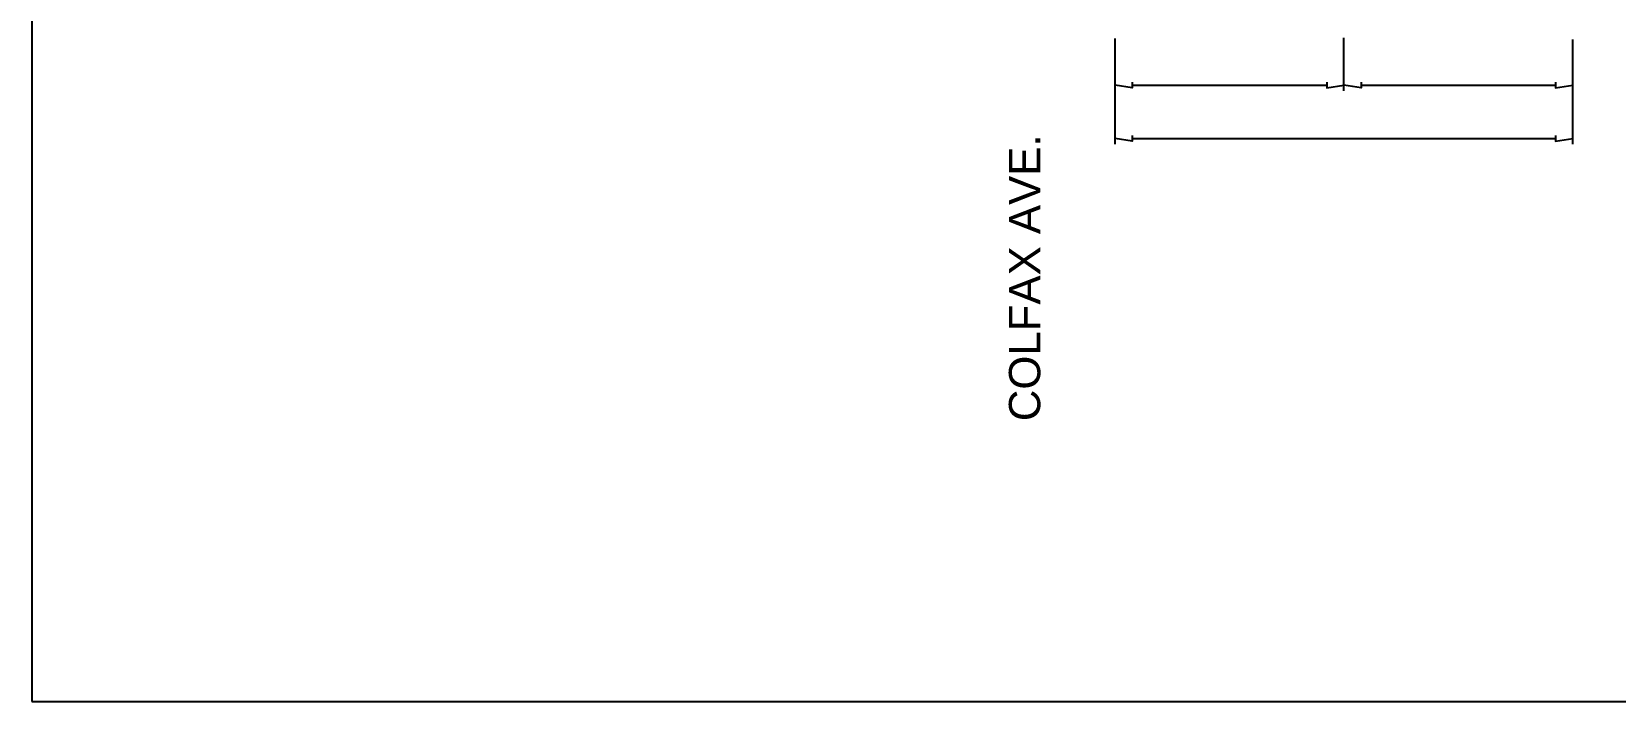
# Model space of a CAD drawing. Header units: feet. Extents: x 13 to 426, y 12 to 285.
# Drawn here: x 12.6 to 151, y 12.1 to 70.6 of the extents above; entities that cross this region are included whole.
import ezdxf
from ezdxf.enums import TextEntityAlignment as Align

# ---------------------------------------------------------------- set-up
doc = ezdxf.new("R2010")
doc.units = ezdxf.units.FT
doc.layers.add('EJE_VIA', color=7, linetype='CONTINUOUS')
doc.layers.add('TEXTO', color=7, linetype='CONTINUOUS')
doc.styles.add('CAD_TEXT', font='Arial')

msp = doc.modelspace()

# ---------------------------------------------------------------- linework, layer by layer
at = {"layer": 'EJE_VIA'}
for p, q in [((107.3, 60.77), (107.3, 70)), ((127.3, 65.43), (127.3, 70.05)), ((147.3, 60.77), (147.3, 69.93)), ((108.8, 65.93), (125.8, 65.93)), ((128.8, 65.93), (145.8, 65.93)), ((147.3, 62.03), (147.3, 66.43)), ((108.8, 61.27), (145.8, 61.27)), ((12.6, 12.08), (426.22, 12.08))]:
    msp.add_line(p, q, dxfattribs=at)
for points in [[(426.22, 284.92), (12.6, 284.92), (12.6, 12.08)], [(108.8, 66.18), (108.8, 65.68), (107.3, 65.93)], [(125.8, 66.18), (125.8, 65.68), (127.3, 65.93)], [(128.8, 66.18), (128.8, 65.68), (127.3, 65.93)], [(145.8, 66.18), (145.8, 65.68), (147.3, 65.93)], [(108.8, 61.52), (108.8, 61.02), (107.3, 61.27)], [(145.8, 61.52), (145.8, 61.02), (147.3, 61.27)]]:
    msp.add_lwpolyline(points, dxfattribs=at)

# ---------------------------------------------------------------- texts
at = {"layer": 'TEXTO', "style": 'CAD_TEXT'}
msp.add_text('COLFAX AVE.', height=2.7358, rotation=90, dxfattribs=at).set_placement((99.39, 49.09), align=Align.MIDDLE_CENTER)

doc.saveas('drawing.dxf')
